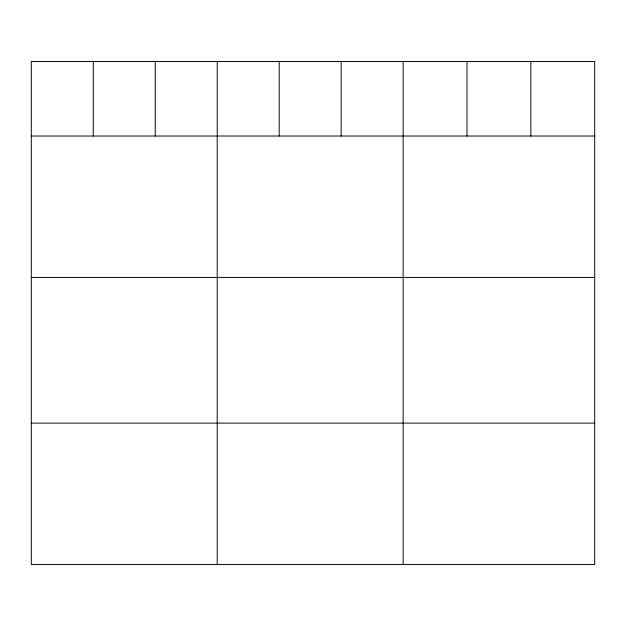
<?xml version="1.0" encoding="UTF-8"?>
<svg xmlns="http://www.w3.org/2000/svg" width="626" height="626" viewBox="0 0 626 626"><rect width="100%" height="100%" fill="white"/><g stroke="black" fill="none" stroke-linecap="round" stroke-linejoin="round"><path stroke-width="0.94" d="M31.3 136.022L594.7 136.022M31.3 277.428L594.7 277.428M31.3 423.121L594.7 423.121M530.848 61.465L530.848 136.022M466.996 61.465L466.996 136.022M403.144 61.465L403.144 564.535M341.17 61.465L341.17 136.022M279.196 61.465L279.196 136.022M217.222 61.465L217.222 564.535M155.248 61.465L155.248 136.022M93.274 61.465L93.274 136.022M594.7 61.465L31.3 61.465L31.3 564.535L594.7 564.535L594.7 61.465"/></g></svg>
